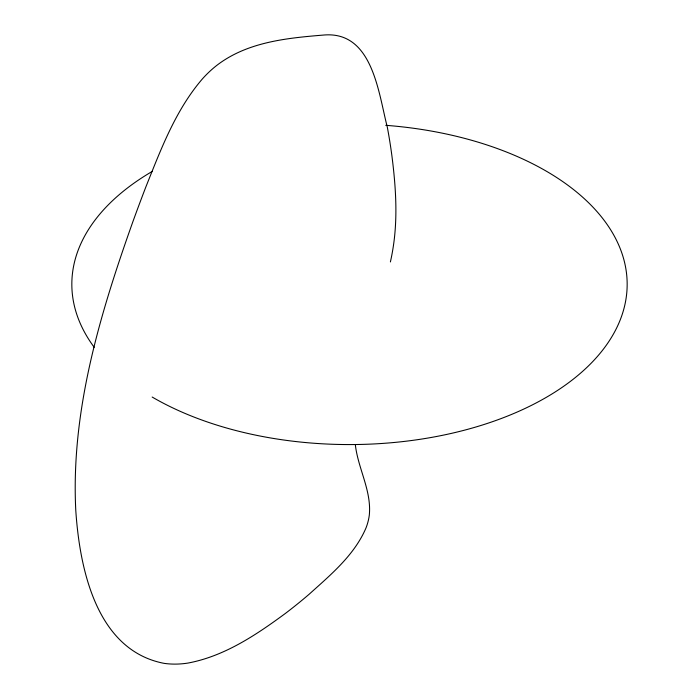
<?xml version="1.0" encoding="UTF-8"?>
<svg xmlns="http://www.w3.org/2000/svg" width="699" height="699" viewBox="0 0 699 699"><rect width="100%" height="100%" fill="white"/><g stroke="black" fill="none" stroke-linecap="round" stroke-linejoin="round"><path stroke-width="1.05" d="M390.4 261.942L391.274 257.87A169.307 105.986 -64.6 0 0 394.332 238.77C397.486 211.194 395.407 183.321 391.912 155.886A605.002 378.718 -64.6 0 0 387.263 126.921C378.474 93.177 372.724 31.63 324.738 34.959C287.962 37.956 248.617 41.634 218.053 64.422A91.316 57.161 -64.6 0 0 202.474 78.821C175.598 109.988 160.953 149.237 145.855 186.948A1218.96 763.046 -64.6 0 0 132.889 221.662C99.983 314.131 70.782 410.995 75.772 510.244C79.616 568.304 96.235 650.288 164.082 663.351A169.193 105.916 -64.6 0 0 187.891 663.08C224.3 656.3 255.921 635.111 285.244 613.539A471.816 295.354 -64.6 0 0 309.002 594.368C330.627 574.831 354.507 555.155 366.127 527.64A37.528 23.495 -64.6 0 0 369.317 515.076C371.658 490.829 358.176 468.828 355.389 445.158M385.717 125.313A277.669 160.316 0 0 1 598.23 355.511A277.669 160.316 0 0 1 152.172 397.041M94.225 347.324A277.669 160.316 0 0 1 152.321 171.377"/></g></svg>
